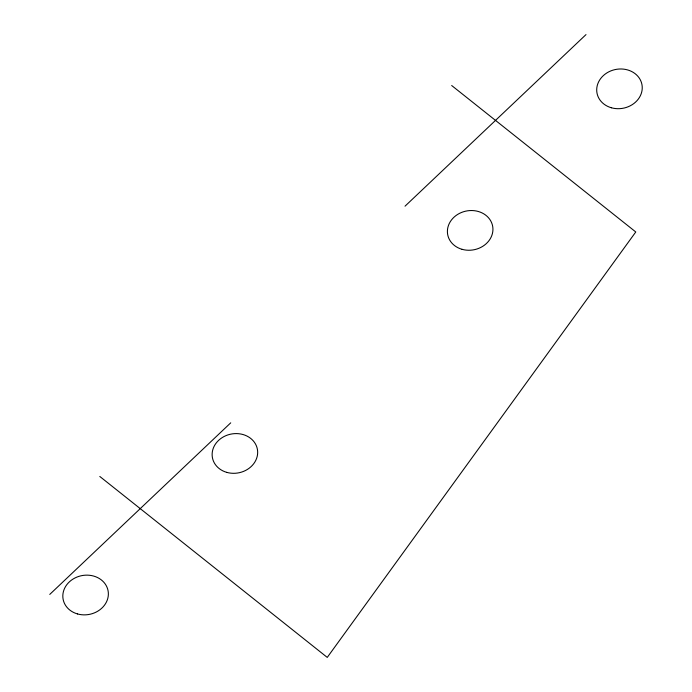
<?xml version="1.0" encoding="UTF-8"?>
<svg xmlns="http://www.w3.org/2000/svg" width="692" height="692" viewBox="0 0 692 692"><rect width="100%" height="100%" fill="white"/><g stroke="black" fill="none" stroke-linecap="round" stroke-linejoin="round"><path stroke-width="1.04" d="M405.028 206.181L586.003 34.6M49.755 594.419L230.73 422.838M451.677 85.523L635.775 231.967L327.255 657.4L99.795 476.459M611.356 107.762A22.879 19.748 -10.9 0 0 641.96 84.623A22.879 19.748 -10.9 0 0 605.111 74.13A22.879 19.748 -10.9 0 0 611.356 107.762M462.057 249.319A22.879 19.748 -10.9 0 0 492.652 226.18A22.879 19.748 -10.9 0 0 455.803 215.688A22.879 19.748 -10.9 0 0 462.057 249.319M226.786 472.377A22.879 19.748 -10.9 0 0 257.381 449.229A22.879 19.748 -10.9 0 0 220.532 438.745A22.879 19.748 -10.9 0 0 226.786 472.377M77.478 613.934A22.879 19.748 -10.9 0 0 108.082 590.786A22.879 19.748 -10.9 0 0 71.224 580.303A22.879 19.748 -10.9 0 0 77.478 613.934"/></g></svg>
